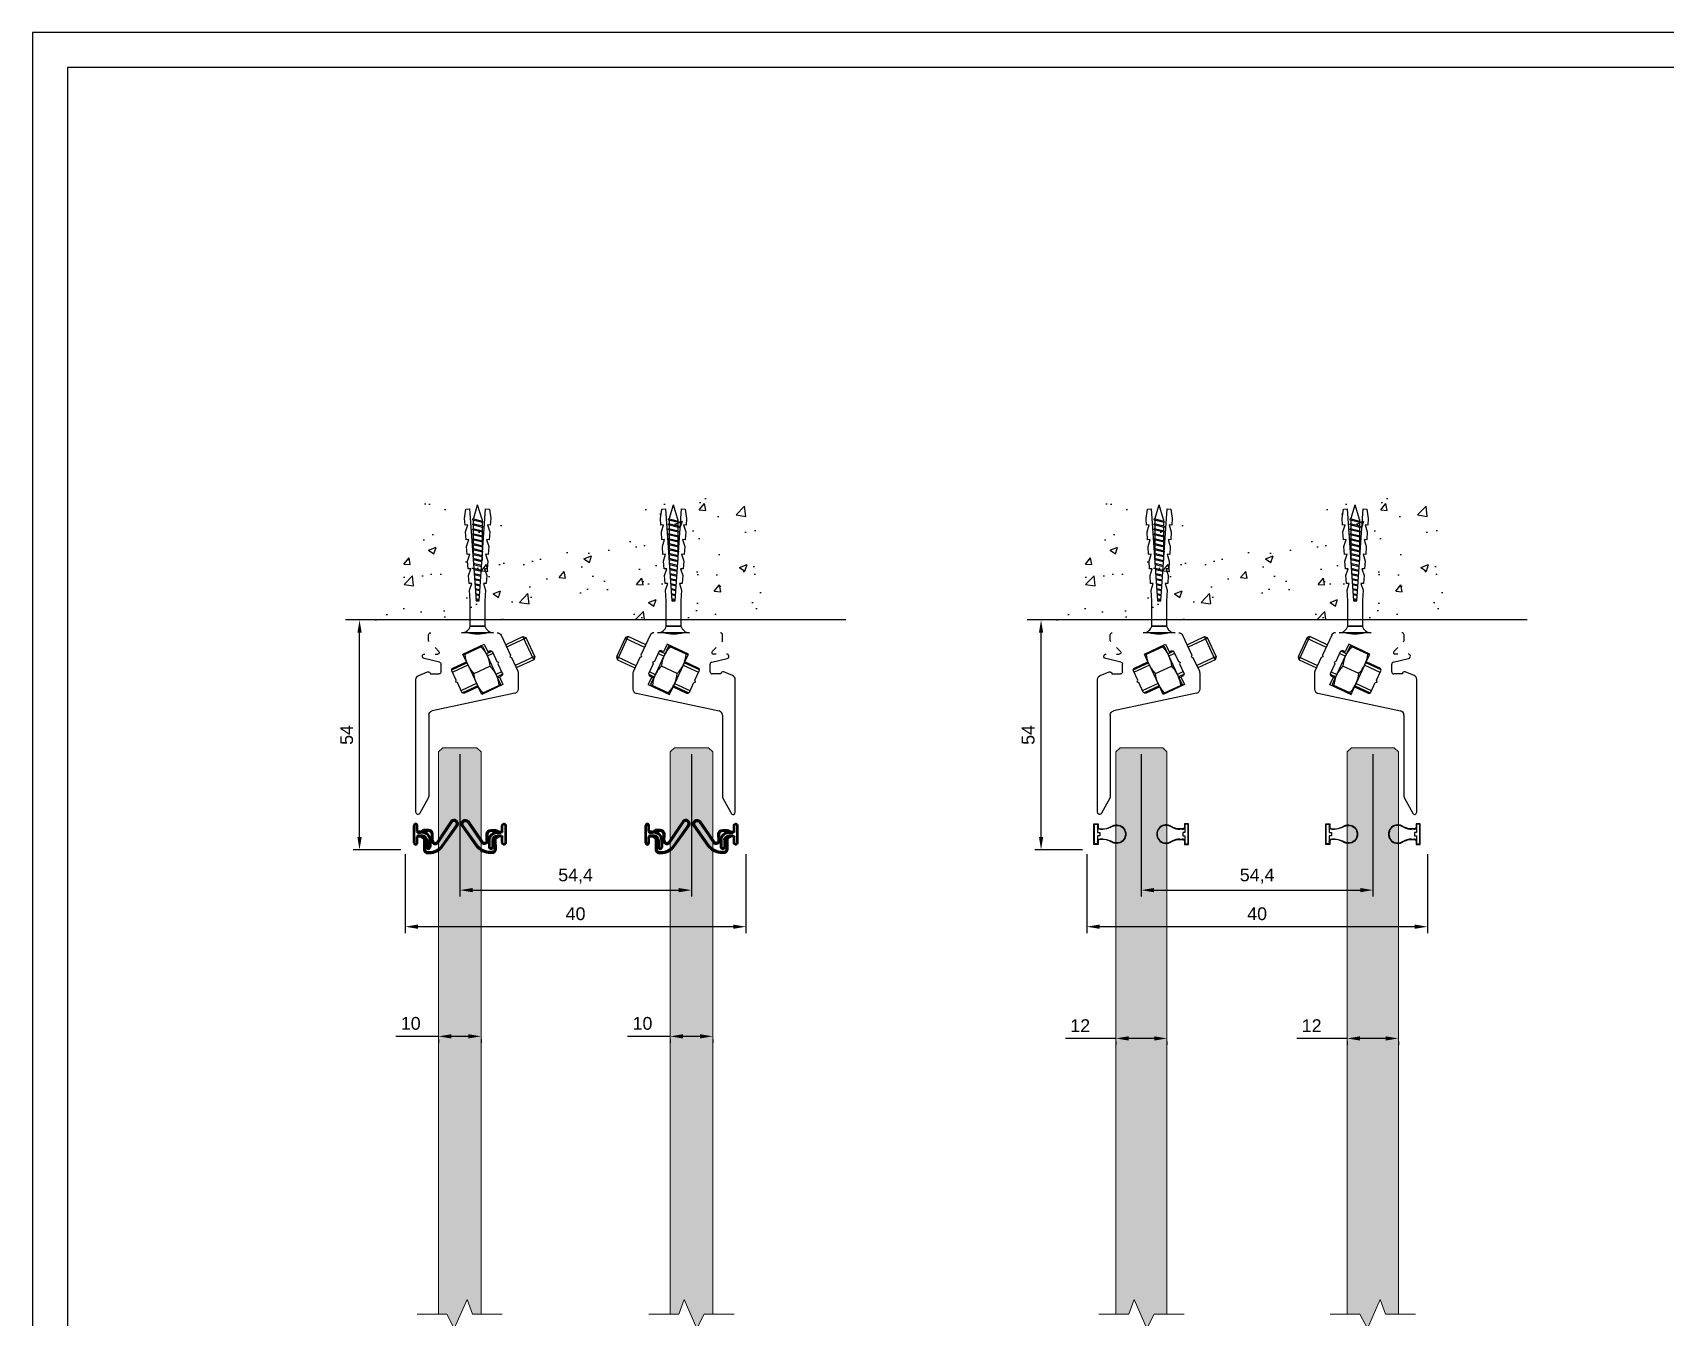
# Model space of a CAD drawing. Header units: millimetres. Extents: x 2270 to 3115, y 1295 to 1889.
# Drawn here: x 2269.6 to 2652.9, y 1587.6 to 1889.4 of the extents above; entities that cross this region are included whole.
import ezdxf

# ---------------------------------------------------------------- set-up
doc = ezdxf.new("R2010")
doc.units = ezdxf.units.MM
for name, color, linetype in [('48800_-_L2315', 7, 'Continuous'), ('48800_-_L3000', 7, 'Continuous'), ('Blocchi', 7, 'Continuous'), ('COMP', 41, 'Continuous'), ('FERMAVETRO', 7, 'Continuous'), ('PARTENZA_VERTICA', 7, 'Continuous'), ('quote', 3, 'Continuous')]:
    doc.layers.add(name, color=color, linetype=linetype)
doc.layers.add('GLASS & JOINTS', color=250, linetype='Continuous', lineweight=13)
doc.layers.add('GLASS HATCH', color=7, linetype='Continuous', true_color=0xb8ffed, transparency=0.5)
doc.styles.get("Standard").update_dxf_attribs({"font": 'arial.ttf'})
doc.dimstyles.new('ISO-25$0', dxfattribs={"dimtxt": 3, "dimasz": 3, "dimexe": 1.5, "dimexo": 1.5, "dimgap": 1.5, "dimtad": 1, "dimtxsty": 'Standard', "dimcen": 2.5, "dimadec": 0, "dimazin": 0, "dimtfac": 1, "dimtmove": 0, "dimatfit": 3, "dimfxl": 1, "dimarcsym": 0})

# ---------------------------------------------------------------- blocks, each defined once
blk = doc.blocks.new('*D9')
at = {"layer": 'Defpoints', "color": 0, "transparency": 16777216}
for p in [(2523.95, 1653.93), (2535.95, 1653.93), (2535.95, 1653.15)]:
    blk.add_point(p, dxfattribs=at)
at = {"layer": 'quote', "color": 0, "lineweight": -2, "transparency": 16777216}
for p, q in [((2523.95, 1653.15), (2512.09, 1653.15)), ((2523.95, 1652.43), (2523.95, 1651.65)), ((2532.95, 1653.15), (2526.95, 1653.15)), ((2535.95, 1652.43), (2535.95, 1651.65))]:
    blk.add_line(p, q, dxfattribs=at)
at = {"layer": 'quote', "color": 0, "transparency": 16777216}
for points in [[(2526.95, 1653.65), (2526.95, 1652.65), (2523.95, 1653.15)], [(2532.95, 1653.65), (2532.95, 1652.65), (2535.95, 1653.15)]]:
    blk.add_solid(points, dxfattribs=at)
at = {"layer": 'quote', "color": 0, "transparency": 16777216, "insert": (2515.58, 1656.15), "char_height": 3, "attachment_point": 5}
blk.add_mtext('12', dxfattribs=at)
blk = doc.blocks.new('A$C2B203F06')
at = {"color": 3, "linetype": 'Continuous'}
for p, q in [((-0.247, 4.217), (-0.247, 1.096)), ((0.041, 3.882), (-0.153, 4.241)), ((0.053, 1.933), (0.053, 3.835)), ((2.074, 1.422), (0.132, 1.835)), ((0.725, 1.171), (0.685, 1.157)), ((0.685, 1.157), (0.699, 1.117)), ((0.828, 1.393), (0.725, 1.171)), ((1.175, 1.192), (0.819, 1.358)), ((1.201, 1.247), (0.845, 1.413)), ((1.212, 1.27), (0.895, 1.418)), ((0.969, 0.749), (1.18, 1.202)), ((1.18, 1.202), (1.212, 1.27)), ((1.296, 1.451), (1.212, 1.27)), ((1.326, 1.409), (1.286, 1.428)), ((1.795, 1.219), (1.296, 1.451)), ((1.326, 1.409), (1.699, 1.236)), ((1.633, 0.99), (1.739, 1.217)), ((1.739, 1.217), (1.699, 1.236)), ((1.71, 1.037), (1.795, 1.219)), ((1.791, 1.221), (1.791, 1.21)), ((2.153, 0.944), (2.153, 1.325)), ((-0.184, 1.003), (0.023, 0.92)), ((0.091, 0.967), (0.291, 0.967)), ((0.341, 0.917), (0.341, 0.741)), ((0.591, 0.87), (0.948, 0.703)), ((0.699, 1.117), (0.596, 0.895)), ((0.974, 0.759), (0.617, 0.925)), ((0.62, 0.829), (0.937, 0.681)), ((1.115, 0.956), (1.487, 0.783)), ((1.422, 0.537), (1.633, 0.99)), ((1.758, 0.92), (1.629, 0.98)), ((1.784, 0.975), (1.655, 1.036)), ((1.676, 0.728), (1.78, 0.95)), ((1.756, 1.016), (1.71, 1.037)), ((1.775, 1), (1.731, 1)), ((1.994, 0.58), (2.144, 0.902)), ((2.535, 0.558), (2.082, 0.769)), ((2.516, 0.634), (2.108, 0.824)), ((0.303, 0.692), (-0.055, 0.607)), ((0.2, 0.5), (0.265, 0.5)), ((0.29, 0.44), (0.2, 0.35)), ((0.937, 0.681), (0.853, 0.499)), ((0.853, 0.499), (1.351, 0.267)), ((0.863, 0.522), (0.904, 0.503)), ((0.904, 0.503), (1.276, 0.33)), ((0.937, 0.681), (0.969, 0.749)), ((1.316, 0.311), (1.422, 0.537)), ((1.351, 0.267), (1.436, 0.448)), ((1.401, 0.492), (1.531, 0.431)), ((1.557, 0.487), (1.427, 0.548)), ((1.436, 0.448), (1.481, 0.427)), ((1.547, 0.451), (1.651, 0.673)), ((1.651, 0.673), (1.691, 0.688)), ((1.691, 0.688), (1.676, 0.728)), ((1.75, 0.058), (1.968, 0.525)), ((1.954, 0.565), (1.994, 0.58)), ((1.968, 0.525), (1.954, 0.565)), ((2.516, 0.634), (2.262, 0.091)), ((2.328, 0.115), (2.54, 0.568)), ((2.54, 0.568), (2.516, 0.634)), ((0.05, 0.179), (0.05, 0.05)), ((1.15, 0), (1.25, 0)), ((1.276, 0.33), (1.316, 0.311)), ((1.854, 0.281), (2.262, 0.091)), ((2.333, 0.125), (1.88, 0.336)), ((2.262, 0.091), (2.328, 0.115))]:
    blk.add_line(p, q, dxfattribs=at)
for centre, radius, start, end in [((-0.197, 4.217), 0.05, 28.3855, 180), ((0.153, 1.933), 0.1, 180, 258), ((0.874, 1.372), 0.05, 65, 155), ((1.898, 0.88), 0.787, 155.8445, 174.4117), ((1.876, 0.868), 0.771, 135.3966, 154.3472), ((0.915, 1.313), 0.787, 335.8445, 354.4117), ((2.053, 1.325), 0.1, 0, 78), ((-0.147, 1.096), 0.1, 180, 248.1986), ((0.041, 0.967), 0.05, 248.1986, 0), ((0.291, 0.917), 0.05, 0, 90), ((0.641, 0.874), 0.05, 155, 245), ((1.674, 0.408), 0.783, 135.5403, 154.2035), ((0.708, 0.858), 0.783, 335.7965, 354.4597), ((0.938, 1.324), 0.771, 315.3966, 334.3472), ((1.735, 0.971), 0.05, 335, 65), ((2.053, 0.944), 0.1, 335, 0), ((-0.043, 0.554), 0.0544, 103.3348, 270), ((0.265, 0.465), 0.0354, 315, 90), ((0.291, 0.741), 0.05, 283.3348, 0), ((1.683, 0.428), 0.783, 155.7893, 174.4669), ((0.718, 0.878), 0.783, 315.5331, 334.2107), ((1.502, 0.472), 0.05, 245, 335), ((0.1, 0.179), 0.05, 135, 180), ((0.1, 0.05), 0.05, 180, 270), ((1.66, 0.1), 0.1, 270, 335)]:
    blk.add_arc(centre, radius, start, end, dxfattribs=at)
blk.add_open_spline([(1.72, 1.057), (1.699, 1.051), (1.679, 1.046), (1.658, 1.042)], degree=3, dxfattribs=at)
at = {"layer": 'FERMAVETRO', "color": 3, "linetype": 'Continuous'}
blk.add_arc((-0.047, 3.835), 0.1, 0, 28.3855, dxfattribs=at)
blk = doc.blocks.new('48800')
at = {"layer": '48800_-_L3000', "linetype": 'Continuous', "lineweight": 5}
h = blk.add_hatch(dxfattribs=at)
h.set_pattern_fill('LINE', color=3, scale=2, angle=45, style=0)
h.set_pattern_definition([(45, (-6239.775, -3270.2284), (-4.490128, 4.490128), [])])
edge = h.paths.add_edge_path()
edge.add_arc((9.4, 2.41), 0.897, 334.1295, 494.3643)
edge.add_line((8.77, 3.05), (5.44, -1.86))
edge.add_arc((4.92, -1.52), 0.632, 270, 326.6991, ccw=False)
edge.add_arc((5, -1.51), 0.64, 180.3129, 262.8679, ccw=False)
edge.add_line((4.36, -1.52), (4.39, -0.03))
edge.add_arc((3.39, -0.03), 1, 0, 90)
edge.add_line((3.39, 0.97), (2.4, 0.97))
edge.add_arc((2.4, 0.71), 0.253, 90, 120)
edge.add_line((2.27, 0.93), (1.59, 0.54))
edge.add_arc((1.47, 0.76), 0.253, 270, 300, ccw=False)
edge.add_line((1.47, 0.51), (1.01, 0.51))
edge.add_line((1.01, 0.51), (1.01, 0.41))
edge.add_line((1.01, 0.41), (1.47, 0.41))
edge.add_arc((1.47, 0.76), 0.353, 270, 300)
edge.add_line((1.64, 0.45), (2.32, 0.85))
edge.add_arc((2.4, 0.71), 0.153, 90, 120, ccw=False)
edge.add_line((2.4, 0.87), (3.39, 0.87))
edge.add_arc((3.39, -0.03), 0.9, 0.0699, 90, ccw=False)
edge.add_line((4.29, -0.03), (4.26, -1.51))
edge.add_arc((5, -1.51), 0.74, 180.2005, 263.35)
edge.add_arc((4.92, -1.52), 0.732, 269.5118, 326.6433)
edge.add_line((5.53, -1.92), (8.85, 2.99))
edge.add_arc((9.4, 2.41), 0.797, -25.2784, 133.6585, ccw=False)
edge.add_line((10.12, 2.07), (6.71, -2.69))
edge.add_arc((3.54, -0.42), 3.9, 270, 324.4343, ccw=False)
edge.add_line((3.54, -4.32), (3.25, -4.32))
edge.add_arc((3.27, -3.48), 0.839, 196.694, 268.7318, ccw=False)
edge.add_line((2.47, -3.72), (2.5, -1.15))
edge.add_arc((2.15, -1.15), 0.353, 359.8862, 420)
edge.add_line((2.32, -0.85), (1.64, -0.45))
edge.add_arc((1.47, -0.76), 0.353, 60, 90)
edge.add_line((1.47, -0.41), (1.01, -0.41))
edge.add_line((1.01, -0.41), (1.01, -0.51))
edge.add_line((1.01, -0.51), (1.47, -0.51))
edge.add_arc((1.47, -0.76), 0.253, 60, 90, ccw=False)
edge.add_line((1.59, -0.54), (2.27, -0.93))
edge.add_arc((2.15, -1.15), 0.253, 0, 60, ccw=False)
edge.add_line((2.4, -1.15), (2.37, -3.74))
edge.add_arc((3.27, -3.48), 0.939, 195.7327, 268.8012)
edge.add_line((3.25, -4.42), (3.54, -4.42))
edge.add_arc((3.54, -0.42), 4, 270, 324.4343)
edge.add_line((6.8, -2.75), (10.2, 2.02))
at = {"layer": '48800_-_L2315', "color": 3, "linetype": 'Continuous', "lineweight": 50}
for p, q in [((2.37, 0.86), (2.37, 0.81)), ((2.37, 0.38), (2.37, 0.33)), ((3.25, 0.87), (3.25, 0.82)), ((2.37, -0.45), (2.37, -0.5)), ((2.37, -0.81), (2.37, -0.88)), ((3.25, -0.09), (3.25, -0.17)), ((3.25, -3.38), (3.25, -3.43)), ((3.25, -4.27), (3.25, -4.32))]:
    blk.add_line(p, q, dxfattribs=at)
at = {"layer": '48800_-_L3000', "color": 3, "linetype": 'Continuous', "lineweight": 50}
for p, q in [((0, 2.02), (0, -2.02)), ((0.76, 0.63), (0.76, 2.02)), ((1.47, 0.51), (1.01, 0.51)), ((1.01, 0.51), (1.01, 0.41)), ((1.01, 0.41), (1.47, 0.41)), ((1.96, 0.38), (1.01, 0.38)), ((2.27, 0.93), (1.59, 0.54)), ((1.64, 0.45), (2.32, 0.85)), ((2.35, 0.8), (1.7, 0.43)), ((1.7, 0.43), (1.96, 0.43)), ((3.39, 0.97), (2.4, 0.97)), ((2.4, 0.87), (3.39, 0.87)), ((3.39, 0.82), (2.4, 0.82)), ((8.77, 3.05), (5.44, -1.86)), ((5.53, -1.92), (8.85, 2.99)), ((8.88, 2.95), (5.57, -1.95)), ((6.67, -2.66), (10.07, 2.09)), ((10.12, 2.07), (6.71, -2.69)), ((6.8, -2.75), (10.2, 2.02)), ((0.76, -2.02), (0.76, -0.63)), ((1.01, -0.38), (2, -0.38)), ((1.47, -0.41), (1.01, -0.41)), ((1.01, -0.41), (1.01, -0.51)), ((1.01, -0.51), (1.47, -0.51)), ((1.59, -0.54), (2.27, -0.93)), ((2.32, -0.85), (1.64, -0.45)), ((2, -0.43), (1.7, -0.43)), ((1.7, -0.43), (2.35, -0.8)), ((2.4, -1.15), (2.37, -3.74)), ((2.47, -3.72), (2.5, -1.15)), ((2.55, -1.15), (2.52, -3.72)), ((2.95, -3.02), (2.95, -1.38)), ((3, -1.38), (3, -3.02)), ((3.76, -3.02), (3.76, -1.42)), ((3.81, -1.42), (3.81, -3.02)), ((4.21, -1.51), (4.24, -0.03)), ((4.29, -0.03), (4.26, -1.51)), ((4.36, -1.52), (4.39, -0.03)), ((3.25, -4.27), (3.54, -4.27)), ((3.54, -4.32), (3.25, -4.32)), ((3.25, -4.42), (3.54, -4.42))]:
    blk.add_line(p, q, dxfattribs=at)
for centre, radius, start, end in [((0.38, 2.02), 0.379, 0, 180), ((1.01, 0.63), 0.253, 180, 270), ((1.47, 0.76), 0.253, 270, 300), ((1.47, 0.76), 0.353, 270, 300), ((1.96, -1.42), 1.85, 0, 90), ((1.96, -1.42), 1.8, 0, 90), ((2.4, 0.71), 0.253, 90, 120), ((2.4, 0.71), 0.153, 90, 120), ((2.4, 0.71), 0.103, 90, 120), ((3.39, -0.03), 1, 0, 90), ((3.39, -0.03), 0.9, 0.0699, 90), ((3.39, -0.03), 0.85, 0.1094, 90), ((9.4, 2.41), 0.897, 334.1295, 134.3643), ((9.4, 2.41), 0.797, 334.7216, 133.6585), ((9.4, 2.41), 0.747, 335.0614, 133.2533), ((0.38, -2.02), 0.379, 180, 0), ((1.01, -0.63), 0.253, 90, 180), ((1.47, -0.76), 0.353, 60, 90), ((1.47, -0.76), 0.253, 60, 90), ((2, -1.38), 1, 0, 90), ((2, -1.38), 0.95, 0, 90), ((2.15, -1.15), 0.253, 0, 60), ((2.15, -1.15), 0.353, 359.8862, 60), ((2.15, -1.15), 0.403, 359.846, 60), ((3.27, -3.48), 0.939, 195.7327, 268.8012), ((3.27, -3.48), 0.839, 196.694, 268.7318), ((3.27, -3.48), 0.789, 197.2424, 268.6922), ((3.38, -3.02), 0.429, 180, 0), ((3.38, -3.02), 0.379, 180, 0), ((3.54, -0.42), 3.85, 270, 324.4343), ((3.54, -0.42), 3.9, 270, 324.4343), ((3.54, -0.42), 4, 270, 324.4343), ((5, -1.51), 0.79, 180.1525, 263.5452), ((5, -1.51), 0.74, 180.2005, 263.35), ((5, -1.51), 0.64, 180.3129, 262.8679), ((4.92, -1.52), 0.732, 269.5118, 326.6433), ((4.92, -1.52), 0.782, 269.3145, 326.6195), ((4.92, -1.52), 0.632, 270, 326.6991)]:
    blk.add_arc(centre, radius, start, end, dxfattribs=at)
at = {"layer": 'PARTENZA_VERTICA', "color": 3, "linetype": 'Continuous', "lineweight": 50}
for p, q in [((2.2, 0.72), (2.2, 0.77)), ((2.2, 0.36), (2.2, 0.41)), ((2.2, -0.45), (2.2, -0.4)), ((2.2, -0.77), (2.2, -0.72))]:
    blk.add_line(p, q, dxfattribs=at)
blk = doc.blocks.new('tassello')
at = {"color": 3}
blk.add_lwpolyline([(3, 0), (-3, 0, -0.340122), (-1.38, -1.25), (1.38, -1.25, -0.340122)], format="xyb", close=True, dxfattribs=at)
blk.add_lwpolyline([(1.87, 0, 0.133333), (-1.88, 0)], format="xyb", dxfattribs=at)
blk.add_lwpolyline([(1.38, -1.25), (-1.38, -1.25), (-1.38, -6), (-1.51, -8), (-1.1, -9.28), (-1.6, -9.24), (-1.71, -10.74), (-1.29, -12.02), (-1.79, -11.99), (-1.9, -13.48), (-1.49, -14.76), (-1.99, -14.73), (-2.09, -16.23), (-1.68, -17.51), (-2.18, -17.47), (-2.28, -18.97), (-1.87, -20.25), (-2.37, -20.22), (-2.46, -21.46), (-2.2, -23.23), (-1.51, -23.28), (-0.3, -6), (0.3, -6), (1.51, -23.28), (2.2, -23.23), (2.46, -21.46), (2.37, -20.22), (1.87, -20.25), (2.28, -18.97), (2.18, -17.47), (1.68, -17.51), (2.09, -16.23), (1.99, -14.73), (1.49, -14.76), (1.9, -13.48), (1.79, -11.99), (1.29, -12.02), (1.71, -10.74), (1.6, -9.24), (1.1, -9.28), (1.51, -8), (1.38, -6)], close=True, dxfattribs=at)
at = {"color": 8}
for points in [[(0.3, -6.02), (-0.31, -6.17)], [(0.5, -8.96), (-0.52, -9.21)], [(0.49, -8.76), (-0.51, -9)], [(0.44, -8.05), (-0.46, -8.27)], [(0.43, -7.85), (-0.44, -8.06)], [(0.38, -7.14), (-0.39, -7.32)], [(0.36, -6.93), (-0.38, -7.11)], [(0.31, -6.22), (-0.32, -6.38)], [(0.7, -11.7), (-0.72, -12.05)], [(0.68, -11.5), (-0.71, -11.84)], [(0.63, -10.79), (-0.65, -11.1)], [(0.62, -10.59), (-0.64, -10.89)], [(0.57, -9.87), (-0.59, -10.16)], [(0.55, -9.67), (-0.57, -9.95)], [(0.89, -14.44), (-0.92, -14.88)], [(0.92, -15.15), (-0.93, -15.61)], [(0.87, -14.24), (-0.9, -14.67)], [(0.82, -13.53), (-0.85, -13.94)], [(0.81, -13.32), (-0.84, -13.73)], [(-0.82, -13.72), (-0.82, -13.55)], [(-0.82, -14.65), (-0.82, -13.93)], [(-0.82, -15.58), (-0.82, -14.86)], [(0.76, -12.61), (-0.79, -12.99)], [(0.75, -12.41), (-0.77, -12.78)], [(0.83, -14.25), (0.83, -13.55)], [(0.83, -15.18), (0.83, -14.45)], [(0.92, -15.36), (-0.93, -15.81)], [(0.92, -16.29), (-0.93, -16.74)], [(0.92, -17.22), (-0.93, -17.67)], [(0.92, -18.14), (-0.93, -18.6)], [(0.92, -16.08), (-0.93, -16.53)], [(0.92, -17.01), (-0.93, -17.46)], [(0.92, -17.94), (-0.93, -18.39)], [(-0.82, -16.51), (-0.82, -15.79)], [(-0.82, -17.44), (-0.82, -16.72)], [(-0.82, -18.37), (-0.82, -17.64)], [(0.83, -16.11), (0.83, -15.38)], [(0.83, -17.03), (0.83, -16.31)], [(0.83, -17.96), (0.83, -17.24)], [(0.83, -18.89), (0.83, -18.17)], [(0.92, -19.07), (-0.93, -19.53)], [(0.92, -20), (-0.93, -20.45)], [(0.92, -20.93), (-0.93, -21.38)], [(0.92, -18.87), (-0.93, -19.32)], [(0.92, -19.8), (-0.93, -20.25)], [(0.92, -20.72), (-0.93, -21.18)], [(-0.82, -19.3), (-0.82, -18.57)], [(-0.82, -20.22), (-0.82, -19.5)], [(-0.82, -21.15), (-0.82, -20.43)], [(-0.8, -21.35), (0, -24.04)], [(0.83, -21.29), (0, -24.04)], [(0.83, -19.82), (0.83, -19.1)], [(0.83, -20.75), (0.83, -20.03)], [(0.83, -21.29), (0.83, -20.95)]]:
    blk.add_lwpolyline(points, dxfattribs=at)
for points in [[(0.92, -15.36, 0.243659), (0.92, -15.15)], [(-0.93, -15.61, 0.243659), (-0.93, -15.81)], [(-0.93, -16.53, 0.243659), (-0.93, -16.74)], [(-0.93, -17.46, 0.243659), (-0.93, -17.67)], [(-0.93, -18.39, 0.243659), (-0.93, -18.6)], [(0.92, -16.29, 0.243659), (0.92, -16.08)], [(0.92, -17.22, 0.243659), (0.92, -17.01)], [(0.92, -18.14, 0.243659), (0.92, -17.94)], [(-0.93, -19.32, 0.243659), (-0.93, -19.53)], [(-0.93, -20.25, 0.243659), (-0.93, -20.45)], [(-0.93, -21.18, 0.243659), (-0.93, -21.38)], [(0.92, -19.07, 0.243659), (0.92, -18.87)], [(0.92, -20, 0.243659), (0.92, -19.8)], [(0.92, -20.93, 0.243659), (0.92, -20.72)]]:
    blk.add_lwpolyline(points, format="xyb", dxfattribs=at)
blk = doc.blocks.new('*D11')
at = {"layer": 'Defpoints', "color": 0, "transparency": 16777216}
for p in [(2578.27, 1653.93), (2590.27, 1653.93), (2590.27, 1653.15)]:
    blk.add_point(p, dxfattribs=at)
at = {"layer": 'quote', "color": 0, "lineweight": -2, "transparency": 16777216}
for p, q in [((2578.27, 1653.15), (2566.42, 1653.15)), ((2578.27, 1652.43), (2578.27, 1651.65)), ((2587.27, 1653.15), (2581.27, 1653.15)), ((2590.27, 1652.43), (2590.27, 1651.65))]:
    blk.add_line(p, q, dxfattribs=at)
at = {"layer": 'quote', "color": 0, "transparency": 16777216}
for points in [[(2581.27, 1653.65), (2581.27, 1652.65), (2578.27, 1653.15)], [(2587.27, 1653.65), (2587.27, 1652.65), (2590.27, 1653.15)]]:
    blk.add_solid(points, dxfattribs=at)
at = {"layer": 'quote', "color": 0, "transparency": 16777216, "insert": (2569.91, 1656.15), "char_height": 3, "attachment_point": 5}
blk.add_mtext('12', dxfattribs=at)
blk = doc.blocks.new('Cartiglio A3')
at = {"color": 6}
for points in [[(0, 726.876), (0, 0), (1034.376, 0), (1034.376, 726.876)], [(10, 716.876), (10, 10), (1024.376, 10), (1024.376, 716.876)]]:
    blk.add_lwpolyline(points, close=True, dxfattribs=at)
blk = doc.blocks.new('48750')
at = {"layer": 'COMP'}
for p, q in [((-3.8, 1.56), (-4.38, 1.84)), ((-1.46, 1.14), (-2.05, 1.14)), ((-4.38, -1.84), (-3.8, -1.56)), ((-2.05, -1.14), (-1.46, -1.14))]:
    blk.add_line(p, q, dxfattribs=at)
blk.add_lwpolyline([(-0.95, 1.75, -0.414214), (-1.45, 1.25), (-2.05, 1.25, -0.117054), (-3.75, 1.65), (-4.33, 1.94, 1.622467), (-4.33, -1.94), (-3.75, -1.65, -0.117054), (-2.05, -1.25), (-1.45, -1.25, -0.414214), (-0.95, -1.75), (-0.95, -2.41), (0, -2.41), (0, 2.41), (-0.95, 2.41)], format="xyb", close=True, dxfattribs=at)
blk.add_lwpolyline([(-0.1, 2.32), (-0.85, 2.32), (-0.85, 0.4), (-1.35, 0.4), (-1.35, -0.4), (-0.85, -0.4), (-0.85, -2.31), (-0.1, -2.31)], close=True, dxfattribs=at)
for centre, radius, start, end in [((-5.3, 0), 2.07, 63.2948, 296.7052), ((-2.05, 5.03), 3.89, 243.2948, 270), ((-1.46, 1.75), 0.61, 270, 0), ((-2.05, -5.03), 3.89, 90, 116.7052), ((-1.46, -1.75), 0.61, 0, 90)]:
    blk.add_arc(centre, radius, start, end, dxfattribs=at)
blk = doc.blocks.new('*D29')
at = {"layer": 'Defpoints', "color": 0, "transparency": 16777216}
for p in [(2364.91, 1654.42), (2374.91, 1654.42), (2374.91, 1653.64)]:
    blk.add_point(p, dxfattribs=at)
at = {"layer": 'quote', "color": 0, "lineweight": -2, "transparency": 16777216}
for p, q in [((2364.91, 1653.64), (2354.91, 1653.64)), ((2364.91, 1652.92), (2364.91, 1652.14)), ((2371.91, 1653.64), (2367.91, 1653.64)), ((2374.91, 1652.92), (2374.91, 1652.14))]:
    blk.add_line(p, q, dxfattribs=at)
at = {"layer": 'quote', "color": 0, "transparency": 16777216}
for points in [[(2367.91, 1654.14), (2367.91, 1653.14), (2364.91, 1653.64)], [(2371.91, 1654.14), (2371.91, 1653.14), (2374.91, 1653.64)]]:
    blk.add_solid(points, dxfattribs=at)
at = {"layer": 'quote', "color": 0, "transparency": 16777216, "insert": (2358.41, 1656.67), "char_height": 3, "attachment_point": 5}
blk.add_mtext('10', dxfattribs=at)
blk = doc.blocks.new('*D30')
at = {"layer": 'Defpoints', "color": 0, "transparency": 16777216}
for p in [(2346.39, 1751.43), (2346.39, 1751.43), (2357.61, 1697.43)]:
    blk.add_point(p, dxfattribs=at)
at = {"layer": 'quote', "color": 0, "lineweight": -2, "transparency": 16777216}
for p, q in [((2346.39, 1700.43), (2346.39, 1748.43)), ((2356.11, 1697.43), (2344.89, 1697.43))]:
    blk.add_line(p, q, dxfattribs=at)
at = {"layer": 'quote', "color": 0, "transparency": 16777216}
for points in [[(2345.89, 1748.43), (2346.89, 1748.43), (2346.39, 1751.43)], [(2345.89, 1700.43), (2346.89, 1700.43), (2346.39, 1697.43)]]:
    blk.add_solid(points, dxfattribs=at)
at = {"layer": 'quote', "color": 0, "transparency": 16777216, "insert": (2343.37, 1724.43), "char_height": 3, "attachment_point": 5, "rotation": 90}
blk.add_mtext('54', dxfattribs=at)
blk = doc.blocks.new('*D31')
at = {"layer": 'Defpoints', "color": 0, "transparency": 16777216}
for p in [(2357.11, 1697.93), (2437.11, 1697.93), (2357.11, 1679.39)]:
    blk.add_point(p, dxfattribs=at)
at = {"layer": 'quote', "color": 0, "lineweight": -2, "transparency": 16777216}
for p, q in [((2357.11, 1696.43), (2357.11, 1677.89)), ((2437.11, 1696.43), (2437.11, 1677.89)), ((2434.11, 1679.39), (2360.11, 1679.39))]:
    blk.add_line(p, q, dxfattribs=at)
at = {"layer": 'quote', "color": 0, "transparency": 16777216}
for points in [[(2360.11, 1679.89), (2360.11, 1678.89), (2357.11, 1679.39)], [(2434.11, 1679.89), (2434.11, 1678.89), (2437.11, 1679.39)]]:
    blk.add_solid(points, dxfattribs=at)
at = {"layer": 'quote', "color": 0, "transparency": 16777216, "insert": (2397.11, 1682.42), "char_height": 3, "attachment_point": 5}
blk.add_mtext('40', dxfattribs=at)
blk = doc.blocks.new('*D34')
at = {"layer": 'Defpoints', "color": 0, "transparency": 16777216}
for p in [(2419.31, 1654.42), (2429.31, 1654.42), (2429.31, 1653.64)]:
    blk.add_point(p, dxfattribs=at)
at = {"layer": 'quote', "color": 0, "lineweight": -2, "transparency": 16777216}
for p, q in [((2419.31, 1653.64), (2409.31, 1653.64)), ((2419.31, 1652.92), (2419.31, 1652.14)), ((2426.31, 1653.64), (2422.31, 1653.64)), ((2429.31, 1652.92), (2429.31, 1652.14))]:
    blk.add_line(p, q, dxfattribs=at)
at = {"layer": 'quote', "color": 0, "transparency": 16777216}
for points in [[(2422.31, 1654.14), (2422.31, 1653.14), (2419.31, 1653.64)], [(2426.31, 1654.14), (2426.31, 1653.14), (2429.31, 1653.64)]]:
    blk.add_solid(points, dxfattribs=at)
at = {"layer": 'quote', "color": 0, "transparency": 16777216, "insert": (2412.81, 1656.67), "char_height": 3, "attachment_point": 5}
blk.add_mtext('10', dxfattribs=at)
blk = doc.blocks.new('*D35')
at = {"layer": 'Defpoints', "color": 0, "transparency": 16777216}
for p in [(2369.91, 1721.43), (2424.31, 1721.43), (2424.31, 1687.98)]:
    blk.add_point(p, dxfattribs=at)
at = {"layer": 'quote', "color": 0, "lineweight": -2, "transparency": 16777216}
for p, q in [((2369.91, 1719.93), (2369.91, 1686.48)), ((2424.31, 1719.93), (2424.31, 1686.48)), ((2372.91, 1687.98), (2421.31, 1687.98))]:
    blk.add_line(p, q, dxfattribs=at)
at = {"layer": 'quote', "color": 0, "transparency": 16777216}
for points in [[(2372.91, 1688.48), (2372.91, 1687.48), (2369.91, 1687.98)], [(2421.31, 1688.48), (2421.31, 1687.48), (2424.31, 1687.98)]]:
    blk.add_solid(points, dxfattribs=at)
at = {"layer": 'quote', "color": 0, "transparency": 16777216, "insert": (2397.11, 1691.28), "char_height": 3, "attachment_point": 5}
blk.add_mtext('54,4', dxfattribs=at)
blk = doc.blocks.new('*D36')
at = {"layer": 'Defpoints', "color": 0, "transparency": 16777216}
for p in [(2506.39, 1751.43), (2506.39, 1751.43), (2517.61, 1697.43)]:
    blk.add_point(p, dxfattribs=at)
at = {"layer": 'quote', "color": 0, "lineweight": -2, "transparency": 16777216}
for p, q in [((2506.39, 1700.43), (2506.39, 1748.43)), ((2516.11, 1697.43), (2504.89, 1697.43))]:
    blk.add_line(p, q, dxfattribs=at)
at = {"layer": 'quote', "color": 0, "transparency": 16777216}
for points in [[(2505.89, 1748.43), (2506.89, 1748.43), (2506.39, 1751.43)], [(2505.89, 1700.43), (2506.89, 1700.43), (2506.39, 1697.43)]]:
    blk.add_solid(points, dxfattribs=at)
at = {"layer": 'quote', "color": 0, "transparency": 16777216, "insert": (2503.37, 1724.43), "char_height": 3, "attachment_point": 5, "rotation": 90}
blk.add_mtext('54', dxfattribs=at)
blk = doc.blocks.new('*D37')
at = {"layer": 'Defpoints', "color": 0, "transparency": 16777216}
for p in [(2517.11, 1697.93), (2597.11, 1697.93), (2517.11, 1679.39)]:
    blk.add_point(p, dxfattribs=at)
at = {"layer": 'quote', "color": 0, "lineweight": -2, "transparency": 16777216}
for p, q in [((2517.11, 1696.43), (2517.11, 1677.89)), ((2597.11, 1696.43), (2597.11, 1677.89)), ((2594.11, 1679.39), (2520.11, 1679.39))]:
    blk.add_line(p, q, dxfattribs=at)
at = {"layer": 'quote', "color": 0, "transparency": 16777216}
for points in [[(2520.11, 1679.89), (2520.11, 1678.89), (2517.11, 1679.39)], [(2594.11, 1679.89), (2594.11, 1678.89), (2597.11, 1679.39)]]:
    blk.add_solid(points, dxfattribs=at)
at = {"layer": 'quote', "color": 0, "transparency": 16777216, "insert": (2557.11, 1682.42), "char_height": 3, "attachment_point": 5}
blk.add_mtext('40', dxfattribs=at)
blk = doc.blocks.new('*D40')
at = {"layer": 'Defpoints', "color": 0, "transparency": 16777216}
for p in [(2529.91, 1721.43), (2584.31, 1721.43), (2584.31, 1687.98)]:
    blk.add_point(p, dxfattribs=at)
at = {"layer": 'quote', "color": 0, "lineweight": -2, "transparency": 16777216}
for p, q in [((2529.91, 1719.93), (2529.91, 1686.48)), ((2584.31, 1719.93), (2584.31, 1686.48)), ((2532.91, 1687.98), (2581.31, 1687.98))]:
    blk.add_line(p, q, dxfattribs=at)
at = {"layer": 'quote', "color": 0, "transparency": 16777216}
for points in [[(2532.91, 1688.48), (2532.91, 1687.48), (2529.91, 1687.98)], [(2581.31, 1688.48), (2581.31, 1687.48), (2584.31, 1687.98)]]:
    blk.add_solid(points, dxfattribs=at)
at = {"layer": 'quote', "color": 0, "transparency": 16777216, "insert": (2557.11, 1691.28), "char_height": 3, "attachment_point": 5}
blk.add_mtext('54,4', dxfattribs=at)

msp = doc.modelspace()

# ---------------------------------------------------------------- hatches: boundary and pattern name
h = msp.add_hatch()
h.set_pattern_fill('AR-CONC', color=256, scale=0.1)
h.set_pattern_definition([(50, (-87.599, 343.04), (18.21847, -1.59391), [1.905, -20.955]), (355, (-87.599, 343.04), (-3.52434, 19.10568), [1.524, -16.76406]), (100.45144, (-86.08, 342.907), (14.69412, 17.51178), [1.619, -17.80902]), (46.1842, (-87.599, 348.12), (27.1079, -4.20423), [2.8575, -31.4325]), (96.6356, (-85.34, 347.77), (23.74041, 24.74261), [2.4285, -26.71356]), (351.1842, (-87.599, 348.12), (23.7404, 24.7426), [2.286, -25.14597]), (21, (-85.059, 346.85), (15.16144, -10.22652), [1.905, -20.955]), (326, (-85.059, 346.85), (6.1802, 18.4188), [1.524, -16.764]), (71.45144, (-83.795, 345.998), (21.34164, 8.19228), [1.619, -17.80899]), (37.5, (-87.5986, 343.04), (0.30886, 8.455504), [0, -16.5608, 0, -17.018, 0, -16.8275]), (7.5, (-87.599, 343.04), (6.681966, 10.018057), [0, -9.7028, 0, -16.1798, 0, -6.4135]), (327.5, (-93.263, 343.04), (13.55906, -0.572874), [0, -6.35, 0, -19.812, 0, -26.289]), (317.5, (-95.803, 343.04), (14.81292, 2.54265), [0, -8.255, 0, -13.1572, 0, -18.669])])
edge = h.paths.add_edge_path()
edge.add_spline(control_points=[(2397.111, 1771.515), (2409.555, 1773.844), (2434.576, 1797.79), (2441.712, 1767.024), (2445.329, 1751.428)], knot_values=[66.530225, 66.530225, 66.530225, 66.530225, 101.7331283, 137.9242459, 137.9242459, 137.9242459, 137.9242459], degree=3, periodic=0)
edge.add_line((2445.329, 1751.428), (2397.111, 1751.428))
edge.add_line((2397.111, 1751.428), (2397.111, 1771.515))
edge = h.paths.add_edge_path()
edge.add_line((2397.111, 1751.428), (2348.892, 1751.428))
edge.add_spline(control_points=[(2348.892, 1751.428), (2353.226, 1765.94), (2361.005, 1791.987), (2383.538, 1770.403), (2395.094, 1771.137), (2397.111, 1771.515)], knot_values=[0, 0, 0, 0, 33.8878528, 60.8233097, 66.530225, 66.530225, 66.530225, 66.530225], degree=3, periodic=0)
edge.add_line((2397.111, 1771.515), (2397.111, 1751.428))
h = msp.add_hatch()
h.set_pattern_fill('AR-CONC', color=256, scale=0.1)
h.set_pattern_definition([(50, (72.401, 343.04), (18.21847, -1.59391), [1.905, -20.955]), (355, (72.401, 343.04), (-3.52434, 19.10568), [1.524, -16.76406]), (100.45144, (73.92, 342.907), (14.69412, 17.51178), [1.619, -17.80902]), (46.1842, (72.401, 348.12), (27.1079, -4.20423), [2.8575, -31.4325]), (96.6356, (74.66, 347.77), (23.74041, 24.74261), [2.4285, -26.71356]), (351.1842, (72.401, 348.12), (23.7404, 24.7426), [2.286, -25.14597]), (21, (74.941, 346.85), (15.16144, -10.22652), [1.905, -20.955]), (326, (74.941, 346.85), (6.1802, 18.4188), [1.524, -16.764]), (71.45144, (76.205, 345.998), (21.34164, 8.19228), [1.619, -17.80899]), (37.5, (72.4014, 343.04), (0.30886, 8.455504), [0, -16.5608, 0, -17.018, 0, -16.8275]), (7.5, (72.401, 343.04), (6.681966, 10.018057), [0, -9.7028, 0, -16.1798, 0, -6.4135]), (327.5, (66.737, 343.04), (13.55906, -0.572874), [0, -6.35, 0, -19.812, 0, -26.289]), (317.5, (64.197, 343.04), (14.81292, 2.54265), [0, -8.255, 0, -13.1572, 0, -18.669])])
edge = h.paths.add_edge_path()
edge.add_spline(control_points=[(2557.111, 1771.515), (2569.555, 1773.844), (2594.576, 1797.79), (2601.712, 1767.024), (2605.329, 1751.428)], knot_values=[66.530225, 66.530225, 66.530225, 66.530225, 101.7331283, 137.9242459, 137.9242459, 137.9242459, 137.9242459], degree=3, periodic=0)
edge.add_line((2605.329, 1751.428), (2557.111, 1751.428))
edge.add_line((2557.111, 1751.428), (2557.111, 1771.515))
edge = h.paths.add_edge_path()
edge.add_line((2557.111, 1751.428), (2508.892, 1751.428))
edge.add_spline(control_points=[(2508.892, 1751.428), (2513.226, 1765.94), (2521.005, 1791.987), (2543.538, 1770.403), (2555.094, 1771.137), (2557.111, 1771.515)], knot_values=[0, 0, 0, 0, 33.8878528, 60.8233097, 66.530225, 66.530225, 66.530225, 66.530225], degree=3, periodic=0)
edge.add_line((2557.111, 1771.515), (2557.111, 1751.428))
at = {"layer": 'GLASS HATCH'}
h = msp.add_hatch(color=256, dxfattribs=at)
h.dxf.hatch_style = 1
h.paths.add_polyline_path([(2364.911, 1588.422), (2366.893, 1588.422), (2368.643, 1584.988), (2371.643, 1591.856), (2372.893, 1588.422), (2374.911, 1588.422), (2374.911, 1720.428), (2373.911, 1721.428), (2365.911, 1721.428), (2364.911, 1720.428)])
h = msp.add_hatch(color=256, dxfattribs=at)
h.dxf.hatch_style = 1
h.paths.add_polyline_path([(2429.311, 1720.428), (2428.311, 1721.428), (2420.311, 1721.428), (2419.311, 1720.428), (2419.311, 1588.422), (2421.329, 1588.422), (2422.579, 1591.856), (2425.579, 1584.988), (2427.329, 1588.422), (2429.311, 1588.422)])
h = msp.add_hatch(color=256, dxfattribs=at)
h.dxf.hatch_style = 1
h.paths.add_polyline_path([(2534.947, 1721.428), (2535.947, 1720.428), (2535.947, 1588.422), (2532.965, 1588.422), (2531.215, 1584.988), (2528.215, 1591.856), (2526.965, 1588.422), (2523.947, 1588.422), (2523.947, 1720.428), (2524.947, 1721.428)])
h = msp.add_hatch(color=256, dxfattribs=at)
h.dxf.hatch_style = 1
h.paths.add_polyline_path([(2579.275, 1721.428), (2578.275, 1720.428), (2578.275, 1588.422), (2581.257, 1588.422), (2583.007, 1584.988), (2586.007, 1591.856), (2587.257, 1588.422), (2590.275, 1588.422), (2590.275, 1720.428), (2589.275, 1721.428)])

# ---------------------------------------------------------------- linework, layer by layer
for p, q in [((2460.533, 1751.428), (2343.102, 1751.428)), ((2620.533, 1751.428), (2503.102, 1751.428))]:
    msp.add_line(p, q)
at = {"layer": 'GLASS & JOINTS'}
for points in [[(2374.911, 1588.422), (2374.911, 1720.428), (2373.911, 1721.428), (2365.911, 1721.428), (2364.911, 1720.428), (2364.911, 1588.422)], [(2419.311, 1588.422), (2419.311, 1720.428), (2420.311, 1721.428), (2428.311, 1721.428), (2429.311, 1720.428), (2429.311, 1588.422)], [(2523.947, 1588.422), (2523.947, 1720.428), (2524.947, 1721.428), (2534.947, 1721.428), (2535.947, 1720.428), (2535.947, 1588.422)], [(2590.275, 1588.422), (2590.275, 1720.428), (2589.275, 1721.428), (2579.275, 1721.428), (2578.275, 1720.428), (2578.275, 1588.422)], [(2379.893, 1588.422), (2372.893, 1588.422), (2371.643, 1591.856), (2368.643, 1584.988), (2366.893, 1588.422), (2359.893, 1588.422)], [(2414.329, 1588.422), (2421.329, 1588.422), (2422.579, 1591.856), (2425.579, 1584.988), (2427.329, 1588.422), (2434.329, 1588.422)], [(2519.965, 1588.422), (2526.965, 1588.422), (2528.215, 1591.856), (2531.215, 1584.988), (2532.965, 1588.422), (2539.965, 1588.422)], [(2594.257, 1588.422), (2587.257, 1588.422), (2586.007, 1591.856), (2583.007, 1584.988), (2581.257, 1588.422), (2574.257, 1588.422)]]:
    msp.add_lwpolyline(points, dxfattribs=at)

# ---------------------------------------------------------------- block references
at = {"xscale": 0.8171957802981612, "yscale": 0.8171957802981612, "zscale": 0.8171957802981612}
msp.add_blockref('Cartiglio A3', (2269.648, 1295.375), dxfattribs=at)
at = {"color": 1, "yscale": 10, "zscale": 10, "rotation": 180}
for p, xscale in [((2362.111, 1748.428), -10), ((2432.111, 1748.428), 10), ((2522.111, 1748.428), -10), ((2592.111, 1748.428), 10)]:
    msp.add_blockref('A$C2B203F06', p, dxfattribs=dict(at, xscale=xscale))
for p in [(2359.161, 1701.128), (2413.561, 1701.128)]:
    msp.add_blockref('48800', p)
at = {"xscale": -1}
for p in [(2380.661, 1701.128), (2435.061, 1701.128)]:
    msp.add_blockref('48800', p, dxfattribs=at)
at = {"layer": 'Blocchi', "xscale": -1.25, "yscale": 1.25, "zscale": 1.25, "rotation": 180}
for p in [(2374.111, 1748.428), (2420.111, 1748.428), (2534.111, 1748.428), (2580.111, 1748.428)]:
    msp.add_blockref('tassello', p, dxfattribs=at)
at = {"layer": 'Blocchi', "xscale": -1}
for p in [(2518.811, 1701.128), (2573.211, 1701.128)]:
    msp.add_blockref('48750', p, dxfattribs=at)
at = {"layer": 'Blocchi'}
for p in [(2541.011, 1701.128), (2595.411, 1701.128)]:
    msp.add_blockref('48750', p, dxfattribs=at)

# ---------------------------------------------------------------- dimensions: what is measured, and where the dimension line sits
at = {"layer": 'quote'}
for base, p1, p2, picture, middle in [((2346.393, 1751.428), (2357.611, 1697.428), (2346.393, 1751.428), '*D30', (2343.367, 1724.428)), ((2506.393, 1751.428), (2517.611, 1697.428), (2506.393, 1751.428), '*D36', (2503.367, 1724.428))]:
    dim = msp.add_linear_dim(base=base, p1=p1, p2=p2, angle=90, dimstyle='ISO-25$0', dxfattribs=at)
    dim.commit()
    dim.dimension.update_dxf_attribs({"geometry": picture, "text_midpoint": middle})
for base, p1, p2, picture, middle in [((2424.311, 1687.983), (2369.911, 1721.428), (2424.311, 1721.428), '*D35', (2397.111, 1691.279)), ((2584.311, 1687.983), (2529.911, 1721.428), (2584.311, 1721.428), '*D40', (2557.111, 1691.279))]:
    dim = msp.add_linear_dim(base=base, p1=p1, p2=p2, dimstyle='ISO-25$0', dxfattribs=at)
    dim.commit()
    dim.dimension.update_dxf_attribs({"geometry": picture, "text_midpoint": middle})
for base, p1, p2, picture, middle in [((2357.111, 1679.391), (2437.111, 1697.928), (2357.111, 1697.928), '*D31', (2397.111, 1679.391)), ((2517.111, 1679.391), (2597.111, 1697.928), (2517.111, 1697.928), '*D37', (2557.111, 1679.391))]:
    dim = msp.add_linear_dim(base=base, p1=p1, p2=p2, text='40', dimstyle='ISO-25$0', dxfattribs=at)
    dim.commit()
    dim.dimension.update_dxf_attribs({"geometry": picture, "text_midpoint": middle, "dimtype": 160})
for base, p1, p2, picture, middle in [((2374.911, 1653.638), (2364.911, 1654.425), (2374.911, 1654.425), '*D29', (2358.409, 1653.638)), ((2429.311, 1653.638), (2419.311, 1654.425), (2429.311, 1654.425), '*D34', (2412.809, 1653.638))]:
    dim = msp.add_linear_dim(base=base, p1=p1, p2=p2, angle=180, dimstyle='ISO-25$0', dxfattribs=at)
    dim.commit()
    dim.dimension.update_dxf_attribs({"geometry": picture, "text_midpoint": middle, "dimtype": 160})
for base, p1, p2, picture, middle in [((2535.947, 1653.146), (2523.947, 1653.933), (2535.947, 1653.933), '*D9', (2515.585, 1653.146)), ((2590.275, 1653.146), (2578.275, 1653.933), (2590.275, 1653.933), '*D11', (2569.913, 1653.146))]:
    dim = msp.add_linear_dim(base=base, p1=p1, p2=p2, dimstyle='ISO-25$0', dxfattribs=at)
    dim.commit()
    dim.dimension.update_dxf_attribs({"geometry": picture, "text_midpoint": middle, "dimtype": 160})

doc.saveas('drawing.dxf')
